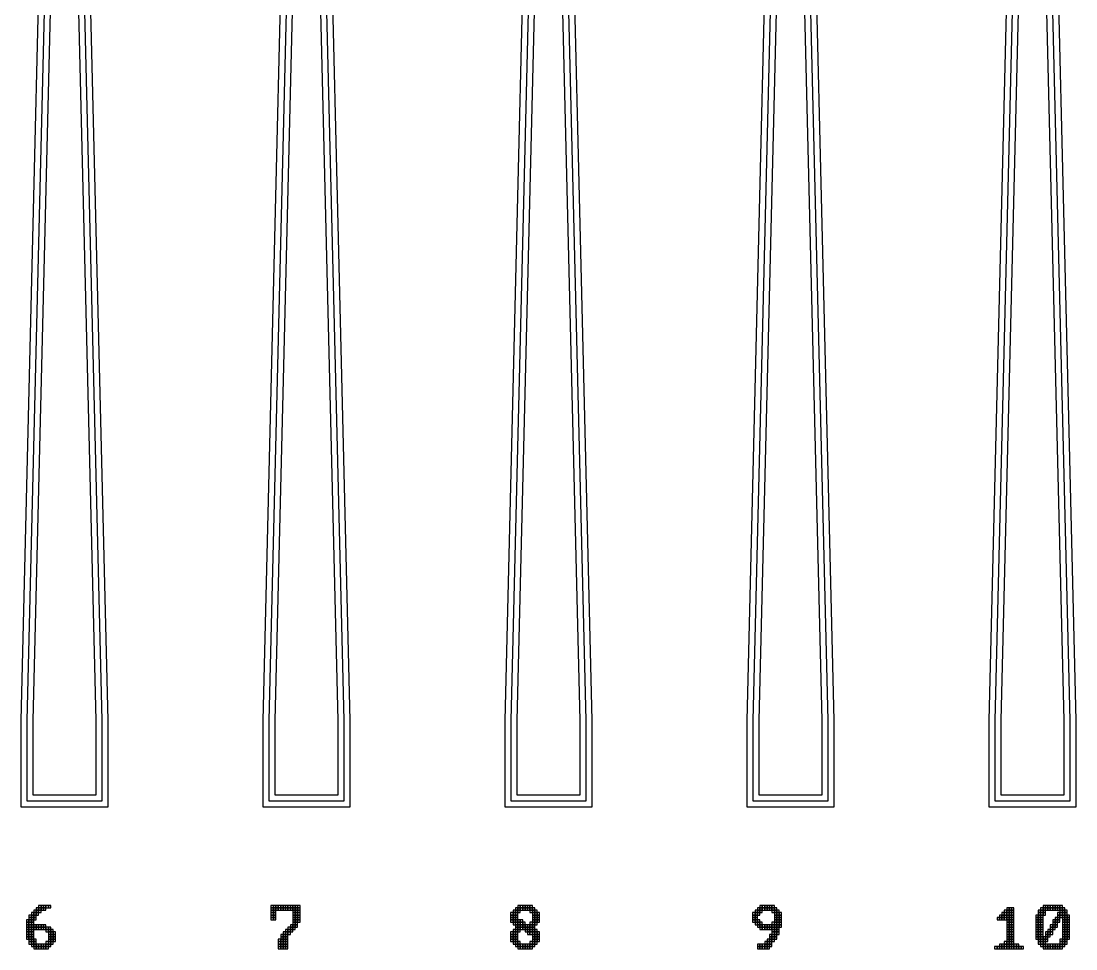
# Model space of a CAD drawing. Extents: x -11 to 251, y -478 to 442.
# Drawn here: x -10.8 to 250.8, y -477.6 to -247.6 of the extents above; entities that cross this region are included whole.
import ezdxf

# ---------------------------------------------------------------- set-up
doc = ezdxf.new("R2010")
doc.units = 0

msp = doc.modelspace()

# ---------------------------------------------------------------- linework, layer by layer
at = {"layer": 'HBSiProtectLayer'}
for points in [[(1.6865, -110), (9.254, -421), (9.254, -440.987), (-9.254, -440.987), (-9.254, -421), (-1.6865, -110)], [(61.6865, -110), (69.254, -421), (69.254, -440.987), (50.746, -440.987), (50.746, -421), (58.3135, -110)], [(121.6865, -110), (129.254, -421), (129.254, -440.987), (110.746, -440.987), (110.746, -421), (118.3135, -110)], [(181.6865, -110), (189.254, -421), (189.254, -440.987), (170.746, -440.987), (170.746, -421), (178.3135, -110)], [(241.6865, -110), (249.254, -421), (249.254, -440.987), (230.746, -440.987), (230.746, -421), (238.3135, -110)]]:
    msp.add_lwpolyline(points, close=True, dxfattribs=at)
at = {"layer": 'NegLayer'}
for points in [[(3.1865, -110), (10.754, -421), (10.754, -442.487), (-10.754, -442.487), (-10.754, -421), (-3.1865, -110)], [(63.1865, -110), (70.754, -421), (70.754, -442.487), (49.246, -442.487), (49.246, -421), (56.8135, -110)], [(123.1865, -110), (130.754, -421), (130.754, -442.487), (109.246, -442.487), (109.246, -421), (116.8135, -110)], [(183.1865, -110), (190.754, -421), (190.754, -442.487), (169.246, -442.487), (169.246, -421), (176.8135, -110)], [(243.1865, -110), (250.754, -421), (250.754, -442.487), (229.246, -442.487), (229.246, -421), (236.8135, -110)], [(-7.6, -468), (-7.6, -468.6), (-7, -468.6), (-7, -468)], [(-7, -467.4), (-7, -468), (-6.4, -468), (-6.4, -467.4)], [(-7, -468), (-7, -468.6), (-6.4, -468.6), (-6.4, -468)], [(-6.4, -466.8), (-6.4, -467.4), (-5.8, -467.4), (-5.8, -466.8)], [(-6.4, -467.4), (-6.4, -468), (-5.8, -468), (-5.8, -467.4)], [(-6.4, -468), (-6.4, -468.6), (-5.8, -468.6), (-5.8, -468)], [(-5.8, -466.8), (-5.8, -467.4), (-5.2, -467.4), (-5.2, -466.8)], [(-5.8, -467.4), (-5.8, -468), (-5.2, -468), (-5.2, -467.4)], [(-5.2, -466.8), (-5.2, -467.4), (-4.6, -467.4), (-4.6, -466.8)], [(-5.2, -467.4), (-5.2, -468), (-4.6, -468), (-4.6, -467.4)], [(-4.6, -466.8), (-4.6, -467.4), (-4, -467.4), (-4, -466.8)], [(-4, -466.8), (-4, -467.4), (-3.4, -467.4), (-3.4, -466.8)], [(51.2, -466.8), (51.2, -467.4), (51.8, -467.4), (51.8, -466.8)], [(51.2, -467.4), (51.2, -468), (51.8, -468), (51.8, -467.4)], [(51.2, -468), (51.2, -468.6), (51.8, -468.6), (51.8, -468)], [(51.8, -466.8), (51.8, -467.4), (52.4, -467.4), (52.4, -466.8)], [(51.8, -467.4), (51.8, -468), (52.4, -468), (52.4, -467.4)], [(51.8, -468), (51.8, -468.6), (52.4, -468.6), (52.4, -468)], [(52.4, -466.8), (52.4, -467.4), (53, -467.4), (53, -466.8)], [(52.4, -467.4), (52.4, -468), (53, -468), (53, -467.4)], [(53, -466.8), (53, -467.4), (53.6, -467.4), (53.6, -466.8)], [(53, -467.4), (53, -468), (53.6, -468), (53.6, -467.4)], [(53.6, -466.8), (53.6, -467.4), (54.2, -467.4), (54.2, -466.8)], [(53.6, -467.4), (53.6, -468), (54.2, -468), (54.2, -467.4)], [(54.2, -466.8), (54.2, -467.4), (54.8, -467.4), (54.8, -466.8)], [(54.2, -467.4), (54.2, -468), (54.8, -468), (54.8, -467.4)], [(54.8, -466.8), (54.8, -467.4), (55.4, -467.4), (55.4, -466.8)], [(54.8, -467.4), (54.8, -468), (55.4, -468), (55.4, -467.4)], [(55.4, -466.8), (55.4, -467.4), (56, -467.4), (56, -466.8)], [(55.4, -467.4), (55.4, -468), (56, -468), (56, -467.4)], [(56, -466.8), (56, -467.4), (56.6, -467.4), (56.6, -466.8)], [(56, -467.4), (56, -468), (56.6, -468), (56.6, -467.4)], [(56.6, -466.8), (56.6, -467.4), (57.2, -467.4), (57.2, -466.8)], [(56.6, -467.4), (56.6, -468), (57.2, -468), (57.2, -467.4)], [(56.6, -468), (56.6, -468.6), (57.2, -468.6), (57.2, -468)], [(57.2, -466.8), (57.2, -467.4), (57.8, -467.4), (57.8, -466.8)], [(57.2, -467.4), (57.2, -468), (57.8, -468), (57.8, -467.4)], [(57.2, -468), (57.2, -468.6), (57.8, -468.6), (57.8, -468)], [(57.8, -466.8), (57.8, -467.4), (58.4, -467.4), (58.4, -466.8)], [(57.8, -467.4), (57.8, -468), (58.4, -468), (58.4, -467.4)], [(57.8, -468), (57.8, -468.6), (58.4, -468.6), (58.4, -468)], [(111.2, -468), (111.2, -468.6), (111.8, -468.6), (111.8, -468)], [(111.8, -467.4), (111.8, -468), (112.4, -468), (112.4, -467.4)], [(111.8, -468), (111.8, -468.6), (112.4, -468.6), (112.4, -468)], [(112.4, -466.8), (112.4, -467.4), (113, -467.4), (113, -466.8)], [(112.4, -467.4), (112.4, -468), (113, -468), (113, -467.4)], [(112.4, -468), (112.4, -468.6), (113, -468.6), (113, -468)], [(113, -466.8), (113, -467.4), (113.6, -467.4), (113.6, -466.8)], [(113, -467.4), (113, -468), (113.6, -468), (113.6, -467.4)], [(113.6, -466.8), (113.6, -467.4), (114.2, -467.4), (114.2, -466.8)], [(113.6, -467.4), (113.6, -468), (114.2, -468), (114.2, -467.4)], [(114.2, -466.8), (114.2, -467.4), (114.8, -467.4), (114.8, -466.8)], [(114.2, -467.4), (114.2, -468), (114.8, -468), (114.8, -467.4)], [(114.8, -466.8), (114.8, -467.4), (115.4, -467.4), (115.4, -466.8)], [(114.8, -467.4), (114.8, -468), (115.4, -468), (115.4, -467.4)], [(115.4, -466.8), (115.4, -467.4), (116, -467.4), (116, -466.8)], [(115.4, -467.4), (115.4, -468), (116, -468), (116, -467.4)], [(115.4, -468), (115.4, -468.6), (116, -468.6), (116, -468)], [(116, -467.4), (116, -468), (116.6, -468), (116.6, -467.4)], [(116, -468), (116, -468.6), (116.6, -468.6), (116.6, -468)], [(116.6, -468), (116.6, -468.6), (117.2, -468.6), (117.2, -468)], [(171.2, -468), (171.2, -468.6), (171.8, -468.6), (171.8, -468)], [(171.8, -467.4), (171.8, -468), (172.4, -468), (172.4, -467.4)], [(171.8, -468), (171.8, -468.6), (172.4, -468.6), (172.4, -468)], [(172.4, -466.8), (172.4, -467.4), (173, -467.4), (173, -466.8)], [(172.4, -467.4), (172.4, -468), (173, -468), (173, -467.4)], [(172.4, -468), (172.4, -468.6), (173, -468.6), (173, -468)], [(173, -466.8), (173, -467.4), (173.6, -467.4), (173.6, -466.8)], [(173, -467.4), (173, -468), (173.6, -468), (173.6, -467.4)], [(173.6, -466.8), (173.6, -467.4), (174.2, -467.4), (174.2, -466.8)], [(173.6, -467.4), (173.6, -468), (174.2, -468), (174.2, -467.4)], [(174.2, -466.8), (174.2, -467.4), (174.8, -467.4), (174.8, -466.8)], [(174.2, -467.4), (174.2, -468), (174.8, -468), (174.8, -467.4)], [(174.8, -466.8), (174.8, -467.4), (175.4, -467.4), (175.4, -466.8)], [(174.8, -467.4), (174.8, -468), (175.4, -468), (175.4, -467.4)], [(175.4, -466.8), (175.4, -467.4), (176, -467.4), (176, -466.8)], [(175.4, -467.4), (175.4, -468), (176, -468), (176, -467.4)], [(175.4, -468), (175.4, -468.6), (176, -468.6), (176, -468)], [(176, -467.4), (176, -468), (176.6, -468), (176.6, -467.4)], [(176, -468), (176, -468.6), (176.6, -468.6), (176.6, -468)], [(176.6, -468), (176.6, -468.6), (177.2, -468.6), (177.2, -468)], [(233, -468), (233, -468.6), (233.6, -468.6), (233.6, -468)], [(233.6, -467.4), (233.6, -468), (234.2, -468), (234.2, -467.4)], [(233.6, -468), (233.6, -468.6), (234.2, -468.6), (234.2, -468)], [(234.2, -467.4), (234.2, -468), (234.8, -468), (234.8, -467.4)], [(234.2, -468), (234.2, -468.6), (234.8, -468.6), (234.8, -468)], [(234.8, -467.4), (234.8, -468), (235.4, -468), (235.4, -467.4)], [(234.8, -468), (234.8, -468.6), (235.4, -468.6), (235.4, -468)], [(241.4, -468), (241.4, -468.6), (242, -468.6), (242, -468)], [(242, -467.4), (242, -468), (242.6, -468), (242.6, -467.4)], [(242, -468), (242, -468.6), (242.6, -468.6), (242.6, -468)], [(242.6, -466.8), (242.6, -467.4), (243.2, -467.4), (243.2, -466.8)], [(242.6, -467.4), (242.6, -468), (243.2, -468), (243.2, -467.4)], [(242.6, -468), (242.6, -468.6), (243.2, -468.6), (243.2, -468)], [(243.2, -466.8), (243.2, -467.4), (243.8, -467.4), (243.8, -466.8)], [(243.2, -467.4), (243.2, -468), (243.8, -468), (243.8, -467.4)], [(243.8, -466.8), (243.8, -467.4), (244.4, -467.4), (244.4, -466.8)], [(243.8, -467.4), (243.8, -468), (244.4, -468), (244.4, -467.4)], [(244.4, -466.8), (244.4, -467.4), (245, -467.4), (245, -466.8)], [(244.4, -467.4), (244.4, -468), (245, -468), (245, -467.4)], [(245, -466.8), (245, -467.4), (245.6, -467.4), (245.6, -466.8)], [(245, -467.4), (245, -468), (245.6, -468), (245.6, -467.4)], [(245.6, -466.8), (245.6, -467.4), (246.2, -467.4), (246.2, -466.8)], [(245.6, -467.4), (245.6, -468), (246.2, -468), (246.2, -467.4)], [(246.2, -466.8), (246.2, -467.4), (246.8, -467.4), (246.8, -466.8)], [(246.2, -467.4), (246.2, -468), (246.8, -468), (246.8, -467.4)], [(246.8, -466.8), (246.8, -467.4), (247.4, -467.4), (247.4, -466.8)], [(246.8, -467.4), (246.8, -468), (247.4, -468), (247.4, -467.4)], [(246.8, -468), (246.8, -468.6), (247.4, -468.6), (247.4, -468)], [(247.4, -467.4), (247.4, -468), (248, -468), (248, -467.4)], [(247.4, -468), (247.4, -468.6), (248, -468.6), (248, -468)], [(248, -468), (248, -468.6), (248.6, -468.6), (248.6, -468)], [(-9.4, -470.4), (-9.4, -471), (-8.8, -471), (-8.8, -470.4)], [(-8.8, -469.2), (-8.8, -469.8), (-8.2, -469.8), (-8.2, -469.2)], [(-8.8, -469.8), (-8.8, -470.4), (-8.2, -470.4), (-8.2, -469.8)], [(-8.8, -470.4), (-8.8, -471), (-8.2, -471), (-8.2, -470.4)], [(-8.2, -468.6), (-8.2, -469.2), (-7.6, -469.2), (-7.6, -468.6)], [(-8.2, -469.2), (-8.2, -469.8), (-7.6, -469.8), (-7.6, -469.2)], [(-8.2, -469.8), (-8.2, -470.4), (-7.6, -470.4), (-7.6, -469.8)], [(-8.2, -470.4), (-8.2, -471), (-7.6, -471), (-7.6, -470.4)], [(-7.6, -468.6), (-7.6, -469.2), (-7, -469.2), (-7, -468.6)], [(-7.6, -469.2), (-7.6, -469.8), (-7, -469.8), (-7, -469.2)], [(-7.6, -469.8), (-7.6, -470.4), (-7, -470.4), (-7, -469.8)], [(-7, -468.6), (-7, -469.2), (-6.4, -469.2), (-6.4, -468.6)], [(51.2, -468.6), (51.2, -469.2), (51.8, -469.2), (51.8, -468.6)], [(51.2, -469.2), (51.2, -469.8), (51.8, -469.8), (51.8, -469.2)], [(51.2, -469.8), (51.2, -470.4), (51.8, -470.4), (51.8, -469.8)], [(51.8, -468.6), (51.8, -469.2), (52.4, -469.2), (52.4, -468.6)], [(51.8, -469.2), (51.8, -469.8), (52.4, -469.8), (52.4, -469.2)], [(51.8, -469.8), (51.8, -470.4), (52.4, -470.4), (52.4, -469.8)], [(56.6, -468.6), (56.6, -469.2), (57.2, -469.2), (57.2, -468.6)], [(56.6, -469.2), (56.6, -469.8), (57.2, -469.8), (57.2, -469.2)], [(56.6, -469.8), (56.6, -470.4), (57.2, -470.4), (57.2, -469.8)], [(56.6, -470.4), (56.6, -471), (57.2, -471), (57.2, -470.4)], [(57.2, -468.6), (57.2, -469.2), (57.8, -469.2), (57.8, -468.6)], [(57.2, -469.2), (57.2, -469.8), (57.8, -469.8), (57.8, -469.2)], [(57.2, -469.8), (57.2, -470.4), (57.8, -470.4), (57.8, -469.8)], [(57.2, -470.4), (57.2, -471), (57.8, -471), (57.8, -470.4)], [(57.8, -468.6), (57.8, -469.2), (58.4, -469.2), (58.4, -468.6)], [(57.8, -469.2), (57.8, -469.8), (58.4, -469.8), (58.4, -469.2)], [(57.8, -469.8), (57.8, -470.4), (58.4, -470.4), (58.4, -469.8)], [(57.8, -470.4), (57.8, -471), (58.4, -471), (58.4, -470.4)], [(110.6, -468.6), (110.6, -469.2), (111.2, -469.2), (111.2, -468.6)], [(110.6, -469.2), (110.6, -469.8), (111.2, -469.8), (111.2, -469.2)], [(110.6, -469.8), (110.6, -470.4), (111.2, -470.4), (111.2, -469.8)], [(110.6, -470.4), (110.6, -471), (111.2, -471), (111.2, -470.4)], [(111.2, -468.6), (111.2, -469.2), (111.8, -469.2), (111.8, -468.6)], [(111.2, -469.2), (111.2, -469.8), (111.8, -469.8), (111.8, -469.2)], [(111.2, -469.8), (111.2, -470.4), (111.8, -470.4), (111.8, -469.8)], [(111.2, -470.4), (111.2, -471), (111.8, -471), (111.8, -470.4)], [(111.8, -468.6), (111.8, -469.2), (112.4, -469.2), (112.4, -468.6)], [(111.8, -469.2), (111.8, -469.8), (112.4, -469.8), (112.4, -469.2)], [(111.8, -469.8), (111.8, -470.4), (112.4, -470.4), (112.4, -469.8)], [(111.8, -470.4), (111.8, -471), (112.4, -471), (112.4, -470.4)], [(112.4, -470.4), (112.4, -471), (113, -471), (113, -470.4)], [(113, -470.4), (113, -471), (113.6, -471), (113.6, -470.4)], [(116, -468.6), (116, -469.2), (116.6, -469.2), (116.6, -468.6)], [(116, -469.2), (116, -469.8), (116.6, -469.8), (116.6, -469.2)], [(116, -469.8), (116, -470.4), (116.6, -470.4), (116.6, -469.8)], [(116, -470.4), (116, -471), (116.6, -471), (116.6, -470.4)], [(116.6, -468.6), (116.6, -469.2), (117.2, -469.2), (117.2, -468.6)], [(116.6, -469.2), (116.6, -469.8), (117.2, -469.8), (117.2, -469.2)], [(116.6, -469.8), (116.6, -470.4), (117.2, -470.4), (117.2, -469.8)], [(116.6, -470.4), (116.6, -471), (117.2, -471), (117.2, -470.4)], [(117.2, -468.6), (117.2, -469.2), (117.8, -469.2), (117.8, -468.6)], [(117.2, -469.2), (117.2, -469.8), (117.8, -469.8), (117.8, -469.2)], [(117.2, -469.8), (117.2, -470.4), (117.8, -470.4), (117.8, -469.8)], [(117.2, -470.4), (117.2, -471), (117.8, -471), (117.8, -470.4)], [(170.6, -468.6), (170.6, -469.2), (171.2, -469.2), (171.2, -468.6)], [(170.6, -469.2), (170.6, -469.8), (171.2, -469.8), (171.2, -469.2)], [(170.6, -469.8), (170.6, -470.4), (171.2, -470.4), (171.2, -469.8)], [(170.6, -470.4), (170.6, -471), (171.2, -471), (171.2, -470.4)], [(171.2, -468.6), (171.2, -469.2), (171.8, -469.2), (171.8, -468.6)], [(171.2, -469.2), (171.2, -469.8), (171.8, -469.8), (171.8, -469.2)], [(171.2, -469.8), (171.2, -470.4), (171.8, -470.4), (171.8, -469.8)], [(171.2, -470.4), (171.2, -471), (171.8, -471), (171.8, -470.4)], [(171.8, -468.6), (171.8, -469.2), (172.4, -469.2), (172.4, -468.6)], [(171.8, -470.4), (171.8, -471), (172.4, -471), (172.4, -470.4)], [(176, -468.6), (176, -469.2), (176.6, -469.2), (176.6, -468.6)], [(176, -469.2), (176, -469.8), (176.6, -469.8), (176.6, -469.2)], [(176, -469.8), (176, -470.4), (176.6, -470.4), (176.6, -469.8)], [(176, -470.4), (176, -471), (176.6, -471), (176.6, -470.4)], [(176.6, -468.6), (176.6, -469.2), (177.2, -469.2), (177.2, -468.6)], [(176.6, -469.2), (176.6, -469.8), (177.2, -469.8), (177.2, -469.2)], [(176.6, -469.8), (176.6, -470.4), (177.2, -470.4), (177.2, -469.8)], [(176.6, -470.4), (176.6, -471), (177.2, -471), (177.2, -470.4)], [(177.2, -468.6), (177.2, -469.2), (177.8, -469.2), (177.8, -468.6)], [(177.2, -469.2), (177.2, -469.8), (177.8, -469.8), (177.8, -469.2)], [(177.2, -469.8), (177.2, -470.4), (177.8, -470.4), (177.8, -469.8)], [(177.2, -470.4), (177.2, -471), (177.8, -471), (177.8, -470.4)], [(231.2, -469.8), (231.2, -470.4), (231.8, -470.4), (231.8, -469.8)], [(231.8, -469.2), (231.8, -469.8), (232.4, -469.8), (232.4, -469.2)], [(231.8, -469.8), (231.8, -470.4), (232.4, -470.4), (232.4, -469.8)], [(232.4, -468.6), (232.4, -469.2), (233, -469.2), (233, -468.6)], [(232.4, -469.2), (232.4, -469.8), (233, -469.8), (233, -469.2)], [(232.4, -469.8), (232.4, -470.4), (233, -470.4), (233, -469.8)], [(233, -468.6), (233, -469.2), (233.6, -469.2), (233.6, -468.6)], [(233, -469.2), (233, -469.8), (233.6, -469.8), (233.6, -469.2)], [(233, -469.8), (233, -470.4), (233.6, -470.4), (233.6, -469.8)], [(233.6, -468.6), (233.6, -469.2), (234.2, -469.2), (234.2, -468.6)], [(233.6, -469.2), (233.6, -469.8), (234.2, -469.8), (234.2, -469.2)], [(233.6, -469.8), (233.6, -470.4), (234.2, -470.4), (234.2, -469.8)], [(233.6, -470.4), (233.6, -471), (234.2, -471), (234.2, -470.4)], [(234.2, -468.6), (234.2, -469.2), (234.8, -469.2), (234.8, -468.6)], [(234.2, -469.2), (234.2, -469.8), (234.8, -469.8), (234.8, -469.2)], [(234.2, -469.8), (234.2, -470.4), (234.8, -470.4), (234.8, -469.8)], [(234.2, -470.4), (234.2, -471), (234.8, -471), (234.8, -470.4)], [(234.8, -468.6), (234.8, -469.2), (235.4, -469.2), (235.4, -468.6)], [(234.8, -469.2), (234.8, -469.8), (235.4, -469.8), (235.4, -469.2)], [(234.8, -469.8), (234.8, -470.4), (235.4, -470.4), (235.4, -469.8)], [(234.8, -470.4), (234.8, -471), (235.4, -471), (235.4, -470.4)], [(240.8, -469.2), (240.8, -469.8), (241.4, -469.8), (241.4, -469.2)], [(240.8, -469.8), (240.8, -470.4), (241.4, -470.4), (241.4, -469.8)], [(240.8, -470.4), (240.8, -471), (241.4, -471), (241.4, -470.4)], [(241.4, -468.6), (241.4, -469.2), (242, -469.2), (242, -468.6)], [(241.4, -469.2), (241.4, -469.8), (242, -469.8), (242, -469.2)], [(241.4, -469.8), (241.4, -470.4), (242, -470.4), (242, -469.8)], [(241.4, -470.4), (241.4, -471), (242, -471), (242, -470.4)], [(242, -468.6), (242, -469.2), (242.6, -469.2), (242.6, -468.6)], [(242, -469.2), (242, -469.8), (242.6, -469.8), (242.6, -469.2)], [(242, -469.8), (242, -470.4), (242.6, -470.4), (242.6, -469.8)], [(242, -470.4), (242, -471), (242.6, -471), (242.6, -470.4)], [(242.6, -468.6), (242.6, -469.2), (243.2, -469.2), (243.2, -468.6)], [(245, -470.4), (245, -471), (245.6, -471), (245.6, -470.4)], [(245.6, -469.8), (245.6, -470.4), (246.2, -470.4), (246.2, -469.8)], [(245.6, -470.4), (245.6, -471), (246.2, -471), (246.2, -470.4)], [(246.2, -468.6), (246.2, -469.2), (246.8, -469.2), (246.8, -468.6)], [(246.2, -469.2), (246.2, -469.8), (246.8, -469.8), (246.8, -469.2)], [(246.2, -469.8), (246.2, -470.4), (246.8, -470.4), (246.8, -469.8)], [(246.2, -470.4), (246.2, -471), (246.8, -471), (246.8, -470.4)], [(246.8, -468.6), (246.8, -469.2), (247.4, -469.2), (247.4, -468.6)], [(246.8, -469.2), (246.8, -469.8), (247.4, -469.8), (247.4, -469.2)], [(247.4, -468.6), (247.4, -469.2), (248, -469.2), (248, -468.6)], [(247.4, -469.2), (247.4, -469.8), (248, -469.8), (248, -469.2)], [(247.4, -469.8), (247.4, -470.4), (248, -470.4), (248, -469.8)], [(247.4, -470.4), (247.4, -471), (248, -471), (248, -470.4)], [(248, -468.6), (248, -469.2), (248.6, -469.2), (248.6, -468.6)], [(248, -469.2), (248, -469.8), (248.6, -469.8), (248.6, -469.2)], [(248, -469.8), (248, -470.4), (248.6, -470.4), (248.6, -469.8)], [(248, -470.4), (248, -471), (248.6, -471), (248.6, -470.4)], [(248.6, -469.2), (248.6, -469.8), (249.2, -469.8), (249.2, -469.2)], [(248.6, -469.8), (248.6, -470.4), (249.2, -470.4), (249.2, -469.8)], [(248.6, -470.4), (248.6, -471), (249.2, -471), (249.2, -470.4)], [(-9.4, -471), (-9.4, -471.6), (-8.8, -471.6), (-8.8, -471)], [(-9.4, -471.6), (-9.4, -472.2), (-8.8, -472.2), (-8.8, -471.6)], [(-9.4, -472.2), (-9.4, -472.8), (-8.8, -472.8), (-8.8, -472.2)], [(-9.4, -472.8), (-9.4, -473.4), (-8.8, -473.4), (-8.8, -472.8)], [(-8.8, -471), (-8.8, -471.6), (-8.2, -471.6), (-8.2, -471)], [(-8.8, -471.6), (-8.8, -472.2), (-8.2, -472.2), (-8.2, -471.6)], [(-8.8, -472.2), (-8.8, -472.8), (-8.2, -472.8), (-8.2, -472.2)], [(-8.8, -472.8), (-8.8, -473.4), (-8.2, -473.4), (-8.2, -472.8)], [(-8.2, -471), (-8.2, -471.6), (-7.6, -471.6), (-7.6, -471)], [(-8.2, -471.6), (-8.2, -472.2), (-7.6, -472.2), (-7.6, -471.6)], [(-8.2, -472.2), (-8.2, -472.8), (-7.6, -472.8), (-7.6, -472.2)], [(-8.2, -472.8), (-8.2, -473.4), (-7.6, -473.4), (-7.6, -472.8)], [(-7.6, -471.6), (-7.6, -472.2), (-7, -472.2), (-7, -471.6)], [(-7.6, -472.2), (-7.6, -472.8), (-7, -472.8), (-7, -472.2)], [(-7, -471.6), (-7, -472.2), (-6.4, -472.2), (-6.4, -471.6)], [(-7, -472.2), (-7, -472.8), (-6.4, -472.8), (-6.4, -472.2)], [(-6.4, -471.6), (-6.4, -472.2), (-5.8, -472.2), (-5.8, -471.6)], [(-6.4, -472.2), (-6.4, -472.8), (-5.8, -472.8), (-5.8, -472.2)], [(-5.8, -471.6), (-5.8, -472.2), (-5.2, -472.2), (-5.2, -471.6)], [(-5.8, -472.2), (-5.8, -472.8), (-5.2, -472.8), (-5.2, -472.2)], [(-5.2, -471.6), (-5.2, -472.2), (-4.6, -472.2), (-4.6, -471.6)], [(-5.2, -472.2), (-5.2, -472.8), (-4.6, -472.8), (-4.6, -472.2)], [(-4.6, -472.2), (-4.6, -472.8), (-4, -472.8), (-4, -472.2)], [(-4.6, -472.8), (-4.6, -473.4), (-4, -473.4), (-4, -472.8)], [(-4, -472.2), (-4, -472.8), (-3.4, -472.8), (-3.4, -472.2)], [(-4, -472.8), (-4, -473.4), (-3.4, -473.4), (-3.4, -472.8)], [(-3.4, -472.8), (-3.4, -473.4), (-2.8, -473.4), (-2.8, -472.8)], [(54.8, -472.8), (54.8, -473.4), (55.4, -473.4), (55.4, -472.8)], [(55.4, -472.2), (55.4, -472.8), (56, -472.8), (56, -472.2)], [(55.4, -472.8), (55.4, -473.4), (56, -473.4), (56, -472.8)], [(56, -471.6), (56, -472.2), (56.6, -472.2), (56.6, -471.6)], [(56, -472.2), (56, -472.8), (56.6, -472.8), (56.6, -472.2)], [(56, -472.8), (56, -473.4), (56.6, -473.4), (56.6, -472.8)], [(56.6, -471), (56.6, -471.6), (57.2, -471.6), (57.2, -471)], [(56.6, -471.6), (56.6, -472.2), (57.2, -472.2), (57.2, -471.6)], [(56.6, -472.2), (56.6, -472.8), (57.2, -472.8), (57.2, -472.2)], [(57.2, -471), (57.2, -471.6), (57.8, -471.6), (57.8, -471)], [(57.2, -471.6), (57.2, -472.2), (57.8, -472.2), (57.8, -471.6)], [(111.2, -471), (111.2, -471.6), (111.8, -471.6), (111.8, -471)], [(111.2, -472.8), (111.2, -473.4), (111.8, -473.4), (111.8, -472.8)], [(111.8, -471), (111.8, -471.6), (112.4, -471.6), (112.4, -471)], [(111.8, -471.6), (111.8, -472.2), (112.4, -472.2), (112.4, -471.6)], [(111.8, -472.2), (111.8, -472.8), (112.4, -472.8), (112.4, -472.2)], [(111.8, -472.8), (111.8, -473.4), (112.4, -473.4), (112.4, -472.8)], [(112.4, -471), (112.4, -471.6), (113, -471.6), (113, -471)], [(112.4, -471.6), (112.4, -472.2), (113, -472.2), (113, -471.6)], [(112.4, -472.2), (112.4, -472.8), (113, -472.8), (113, -472.2)], [(112.4, -472.8), (112.4, -473.4), (113, -473.4), (113, -472.8)], [(113, -471), (113, -471.6), (113.6, -471.6), (113.6, -471)], [(113, -471.6), (113, -472.2), (113.6, -472.2), (113.6, -471.6)], [(113, -472.2), (113, -472.8), (113.6, -472.8), (113.6, -472.2)], [(113.6, -471), (113.6, -471.6), (114.2, -471.6), (114.2, -471)], [(113.6, -471.6), (113.6, -472.2), (114.2, -472.2), (114.2, -471.6)], [(113.6, -472.2), (113.6, -472.8), (114.2, -472.8), (114.2, -472.2)], [(114.2, -471.6), (114.2, -472.2), (114.8, -472.2), (114.8, -471.6)], [(114.2, -472.2), (114.2, -472.8), (114.8, -472.8), (114.8, -472.2)], [(114.2, -472.8), (114.2, -473.4), (114.8, -473.4), (114.8, -472.8)], [(114.8, -471.6), (114.8, -472.2), (115.4, -472.2), (115.4, -471.6)], [(114.8, -472.2), (114.8, -472.8), (115.4, -472.8), (115.4, -472.2)], [(114.8, -472.8), (114.8, -473.4), (115.4, -473.4), (115.4, -472.8)], [(115.4, -471), (115.4, -471.6), (116, -471.6), (116, -471)], [(115.4, -471.6), (115.4, -472.2), (116, -472.2), (116, -471.6)], [(115.4, -472.2), (115.4, -472.8), (116, -472.8), (116, -472.2)], [(115.4, -472.8), (115.4, -473.4), (116, -473.4), (116, -472.8)], [(116, -471), (116, -471.6), (116.6, -471.6), (116.6, -471)], [(116, -471.6), (116, -472.2), (116.6, -472.2), (116.6, -471.6)], [(116, -472.2), (116, -472.8), (116.6, -472.8), (116.6, -472.2)], [(116, -472.8), (116, -473.4), (116.6, -473.4), (116.6, -472.8)], [(116.6, -471), (116.6, -471.6), (117.2, -471.6), (117.2, -471)], [(116.6, -472.8), (116.6, -473.4), (117.2, -473.4), (117.2, -472.8)], [(171.2, -471), (171.2, -471.6), (171.8, -471.6), (171.8, -471)], [(171.8, -471), (171.8, -471.6), (172.4, -471.6), (172.4, -471)], [(171.8, -471.6), (171.8, -472.2), (172.4, -472.2), (172.4, -471.6)], [(172.4, -471), (172.4, -471.6), (173, -471.6), (173, -471)], [(172.4, -471.6), (172.4, -472.2), (173, -472.2), (173, -471.6)], [(172.4, -472.2), (172.4, -472.8), (173, -472.8), (173, -472.2)], [(173, -471.6), (173, -472.2), (173.6, -472.2), (173.6, -471.6)], [(173, -472.2), (173, -472.8), (173.6, -472.8), (173.6, -472.2)], [(173.6, -471.6), (173.6, -472.2), (174.2, -472.2), (174.2, -471.6)], [(173.6, -472.2), (173.6, -472.8), (174.2, -472.8), (174.2, -472.2)], [(174.2, -471.6), (174.2, -472.2), (174.8, -472.2), (174.8, -471.6)], [(174.2, -472.2), (174.2, -472.8), (174.8, -472.8), (174.8, -472.2)], [(174.8, -471.6), (174.8, -472.2), (175.4, -472.2), (175.4, -471.6)], [(174.8, -472.2), (174.8, -472.8), (175.4, -472.8), (175.4, -472.2)], [(175.4, -471), (175.4, -471.6), (176, -471.6), (176, -471)], [(175.4, -471.6), (175.4, -472.2), (176, -472.2), (176, -471.6)], [(175.4, -472.2), (175.4, -472.8), (176, -472.8), (176, -472.2)], [(175.4, -472.8), (175.4, -473.4), (176, -473.4), (176, -472.8)], [(176, -471), (176, -471.6), (176.6, -471.6), (176.6, -471)], [(176, -471.6), (176, -472.2), (176.6, -472.2), (176.6, -471.6)], [(176, -472.2), (176, -472.8), (176.6, -472.8), (176.6, -472.2)], [(176, -472.8), (176, -473.4), (176.6, -473.4), (176.6, -472.8)], [(176.6, -471), (176.6, -471.6), (177.2, -471.6), (177.2, -471)], [(176.6, -471.6), (176.6, -472.2), (177.2, -472.2), (177.2, -471.6)], [(176.6, -472.2), (176.6, -472.8), (177.2, -472.8), (177.2, -472.2)], [(176.6, -472.8), (176.6, -473.4), (177.2, -473.4), (177.2, -472.8)], [(177.2, -471), (177.2, -471.6), (177.8, -471.6), (177.8, -471)], [(177.2, -471.6), (177.2, -472.2), (177.8, -472.2), (177.8, -471.6)], [(233.6, -471), (233.6, -471.6), (234.2, -471.6), (234.2, -471)], [(233.6, -471.6), (233.6, -472.2), (234.2, -472.2), (234.2, -471.6)], [(233.6, -472.2), (233.6, -472.8), (234.2, -472.8), (234.2, -472.2)], [(233.6, -472.8), (233.6, -473.4), (234.2, -473.4), (234.2, -472.8)], [(234.2, -471), (234.2, -471.6), (234.8, -471.6), (234.8, -471)], [(234.2, -471.6), (234.2, -472.2), (234.8, -472.2), (234.8, -471.6)], [(234.2, -472.2), (234.2, -472.8), (234.8, -472.8), (234.8, -472.2)], [(234.2, -472.8), (234.2, -473.4), (234.8, -473.4), (234.8, -472.8)], [(234.8, -471), (234.8, -471.6), (235.4, -471.6), (235.4, -471)], [(234.8, -471.6), (234.8, -472.2), (235.4, -472.2), (235.4, -471.6)], [(234.8, -472.2), (234.8, -472.8), (235.4, -472.8), (235.4, -472.2)], [(234.8, -472.8), (234.8, -473.4), (235.4, -473.4), (235.4, -472.8)], [(240.8, -471), (240.8, -471.6), (241.4, -471.6), (241.4, -471)], [(240.8, -471.6), (240.8, -472.2), (241.4, -472.2), (241.4, -471.6)], [(240.8, -472.2), (240.8, -472.8), (241.4, -472.8), (241.4, -472.2)], [(240.8, -472.8), (240.8, -473.4), (241.4, -473.4), (241.4, -472.8)], [(241.4, -471), (241.4, -471.6), (242, -471.6), (242, -471)], [(241.4, -471.6), (241.4, -472.2), (242, -472.2), (242, -471.6)], [(241.4, -472.2), (241.4, -472.8), (242, -472.8), (242, -472.2)], [(241.4, -472.8), (241.4, -473.4), (242, -473.4), (242, -472.8)], [(242, -471), (242, -471.6), (242.6, -471.6), (242.6, -471)], [(242, -471.6), (242, -472.2), (242.6, -472.2), (242.6, -471.6)], [(242, -472.2), (242, -472.8), (242.6, -472.8), (242.6, -472.2)], [(242, -472.8), (242, -473.4), (242.6, -473.4), (242.6, -472.8)], [(243.8, -472.8), (243.8, -473.4), (244.4, -473.4), (244.4, -472.8)], [(244.4, -471.6), (244.4, -472.2), (245, -472.2), (245, -471.6)], [(244.4, -472.2), (244.4, -472.8), (245, -472.8), (245, -472.2)], [(244.4, -472.8), (244.4, -473.4), (245, -473.4), (245, -472.8)], [(245, -471), (245, -471.6), (245.6, -471.6), (245.6, -471)], [(245, -471.6), (245, -472.2), (245.6, -472.2), (245.6, -471.6)], [(245, -472.2), (245, -472.8), (245.6, -472.8), (245.6, -472.2)], [(245.6, -471), (245.6, -471.6), (246.2, -471.6), (246.2, -471)], [(245.6, -471.6), (245.6, -472.2), (246.2, -472.2), (246.2, -471.6)], [(247.4, -471), (247.4, -471.6), (248, -471.6), (248, -471)], [(247.4, -471.6), (247.4, -472.2), (248, -472.2), (248, -471.6)], [(247.4, -472.2), (247.4, -472.8), (248, -472.8), (248, -472.2)], [(247.4, -472.8), (247.4, -473.4), (248, -473.4), (248, -472.8)], [(248, -471), (248, -471.6), (248.6, -471.6), (248.6, -471)], [(248, -471.6), (248, -472.2), (248.6, -472.2), (248.6, -471.6)], [(248, -472.2), (248, -472.8), (248.6, -472.8), (248.6, -472.2)], [(248, -472.8), (248, -473.4), (248.6, -473.4), (248.6, -472.8)], [(248.6, -471), (248.6, -471.6), (249.2, -471.6), (249.2, -471)], [(248.6, -471.6), (248.6, -472.2), (249.2, -472.2), (249.2, -471.6)], [(248.6, -472.2), (248.6, -472.8), (249.2, -472.8), (249.2, -472.2)], [(248.6, -472.8), (248.6, -473.4), (249.2, -473.4), (249.2, -472.8)], [(-9.4, -473.4), (-9.4, -474), (-8.8, -474), (-8.8, -473.4)], [(-9.4, -474), (-9.4, -474.6), (-8.8, -474.6), (-8.8, -474)], [(-9.4, -474.6), (-9.4, -475.2), (-8.8, -475.2), (-8.8, -474.6)], [(-8.8, -473.4), (-8.8, -474), (-8.2, -474), (-8.2, -473.4)], [(-8.8, -474), (-8.8, -474.6), (-8.2, -474.6), (-8.2, -474)], [(-8.8, -474.6), (-8.8, -475.2), (-8.2, -475.2), (-8.2, -474.6)], [(-8.8, -475.2), (-8.8, -475.8), (-8.2, -475.8), (-8.2, -475.2)], [(-8.8, -475.8), (-8.8, -476.4), (-8.2, -476.4), (-8.2, -475.8)], [(-8.2, -473.4), (-8.2, -474), (-7.6, -474), (-7.6, -473.4)], [(-8.2, -474), (-8.2, -474.6), (-7.6, -474.6), (-7.6, -474)], [(-8.2, -474.6), (-8.2, -475.2), (-7.6, -475.2), (-7.6, -474.6)], [(-8.2, -475.2), (-8.2, -475.8), (-7.6, -475.8), (-7.6, -475.2)], [(-8.2, -475.8), (-8.2, -476.4), (-7.6, -476.4), (-7.6, -475.8)], [(-7.6, -475.2), (-7.6, -475.8), (-7, -475.8), (-7, -475.2)], [(-7.6, -475.8), (-7.6, -476.4), (-7, -476.4), (-7, -475.8)], [(-4.6, -475.8), (-4.6, -476.4), (-4, -476.4), (-4, -475.8)], [(-4, -473.4), (-4, -474), (-3.4, -474), (-3.4, -473.4)], [(-4, -474), (-4, -474.6), (-3.4, -474.6), (-3.4, -474)], [(-4, -474.6), (-4, -475.2), (-3.4, -475.2), (-3.4, -474.6)], [(-4, -475.2), (-4, -475.8), (-3.4, -475.8), (-3.4, -475.2)], [(-4, -475.8), (-4, -476.4), (-3.4, -476.4), (-3.4, -475.8)], [(-3.4, -473.4), (-3.4, -474), (-2.8, -474), (-2.8, -473.4)], [(-3.4, -474), (-3.4, -474.6), (-2.8, -474.6), (-2.8, -474)], [(-3.4, -474.6), (-3.4, -475.2), (-2.8, -475.2), (-2.8, -474.6)], [(-3.4, -475.2), (-3.4, -475.8), (-2.8, -475.8), (-2.8, -475.2)], [(-3.4, -475.8), (-3.4, -476.4), (-2.8, -476.4), (-2.8, -475.8)], [(-2.8, -473.4), (-2.8, -474), (-2.2, -474), (-2.2, -473.4)], [(-2.8, -474), (-2.8, -474.6), (-2.2, -474.6), (-2.2, -474)], [(-2.8, -474.6), (-2.8, -475.2), (-2.2, -475.2), (-2.2, -474.6)], [(-2.8, -475.2), (-2.8, -475.8), (-2.2, -475.8), (-2.2, -475.2)], [(53, -475.2), (53, -475.8), (53.6, -475.8), (53.6, -475.2)], [(53, -475.8), (53, -476.4), (53.6, -476.4), (53.6, -475.8)], [(53.6, -474), (53.6, -474.6), (54.2, -474.6), (54.2, -474)], [(53.6, -474.6), (53.6, -475.2), (54.2, -475.2), (54.2, -474.6)], [(53.6, -475.2), (53.6, -475.8), (54.2, -475.8), (54.2, -475.2)], [(53.6, -475.8), (53.6, -476.4), (54.2, -476.4), (54.2, -475.8)], [(54.2, -473.4), (54.2, -474), (54.8, -474), (54.8, -473.4)], [(54.2, -474), (54.2, -474.6), (54.8, -474.6), (54.8, -474)], [(54.2, -474.6), (54.2, -475.2), (54.8, -475.2), (54.8, -474.6)], [(54.2, -475.2), (54.2, -475.8), (54.8, -475.8), (54.8, -475.2)], [(54.2, -475.8), (54.2, -476.4), (54.8, -476.4), (54.8, -475.8)], [(54.8, -473.4), (54.8, -474), (55.4, -474), (55.4, -473.4)], [(54.8, -474), (54.8, -474.6), (55.4, -474.6), (55.4, -474)], [(54.8, -474.6), (54.8, -475.2), (55.4, -475.2), (55.4, -474.6)], [(54.8, -475.2), (54.8, -475.8), (55.4, -475.8), (55.4, -475.2)], [(54.8, -475.8), (54.8, -476.4), (55.4, -476.4), (55.4, -475.8)], [(55.4, -473.4), (55.4, -474), (56, -474), (56, -473.4)], [(110.6, -473.4), (110.6, -474), (111.2, -474), (111.2, -473.4)], [(110.6, -474), (110.6, -474.6), (111.2, -474.6), (111.2, -474)], [(110.6, -474.6), (110.6, -475.2), (111.2, -475.2), (111.2, -474.6)], [(110.6, -475.2), (110.6, -475.8), (111.2, -475.8), (111.2, -475.2)], [(111.2, -473.4), (111.2, -474), (111.8, -474), (111.8, -473.4)], [(111.2, -474), (111.2, -474.6), (111.8, -474.6), (111.8, -474)], [(111.2, -474.6), (111.2, -475.2), (111.8, -475.2), (111.8, -474.6)], [(111.2, -475.2), (111.2, -475.8), (111.8, -475.8), (111.8, -475.2)], [(111.2, -475.8), (111.2, -476.4), (111.8, -476.4), (111.8, -475.8)], [(111.8, -473.4), (111.8, -474), (112.4, -474), (112.4, -473.4)], [(111.8, -474), (111.8, -474.6), (112.4, -474.6), (112.4, -474)], [(111.8, -474.6), (111.8, -475.2), (112.4, -475.2), (112.4, -474.6)], [(111.8, -475.2), (111.8, -475.8), (112.4, -475.8), (112.4, -475.2)], [(111.8, -475.8), (111.8, -476.4), (112.4, -476.4), (112.4, -475.8)], [(112.4, -475.8), (112.4, -476.4), (113, -476.4), (113, -475.8)], [(114.8, -473.4), (114.8, -474), (115.4, -474), (115.4, -473.4)], [(115.4, -473.4), (115.4, -474), (116, -474), (116, -473.4)], [(115.4, -475.8), (115.4, -476.4), (116, -476.4), (116, -475.8)], [(116, -473.4), (116, -474), (116.6, -474), (116.6, -473.4)], [(116, -474), (116, -474.6), (116.6, -474.6), (116.6, -474)], [(116, -474.6), (116, -475.2), (116.6, -475.2), (116.6, -474.6)], [(116, -475.2), (116, -475.8), (116.6, -475.8), (116.6, -475.2)], [(116, -475.8), (116, -476.4), (116.6, -476.4), (116.6, -475.8)], [(116.6, -473.4), (116.6, -474), (117.2, -474), (117.2, -473.4)], [(116.6, -474), (116.6, -474.6), (117.2, -474.6), (117.2, -474)], [(116.6, -474.6), (116.6, -475.2), (117.2, -475.2), (117.2, -474.6)], [(116.6, -475.2), (116.6, -475.8), (117.2, -475.8), (117.2, -475.2)], [(116.6, -475.8), (116.6, -476.4), (117.2, -476.4), (117.2, -475.8)], [(117.2, -473.4), (117.2, -474), (117.8, -474), (117.8, -473.4)], [(117.2, -474), (117.2, -474.6), (117.8, -474.6), (117.8, -474)], [(117.2, -474.6), (117.2, -475.2), (117.8, -475.2), (117.8, -474.6)], [(117.2, -475.2), (117.2, -475.8), (117.8, -475.8), (117.8, -475.2)], [(173.6, -475.8), (173.6, -476.4), (174.2, -476.4), (174.2, -475.8)], [(174.2, -475.2), (174.2, -475.8), (174.8, -475.8), (174.8, -475.2)], [(174.2, -475.8), (174.2, -476.4), (174.8, -476.4), (174.8, -475.8)], [(174.8, -474), (174.8, -474.6), (175.4, -474.6), (175.4, -474)], [(174.8, -474.6), (174.8, -475.2), (175.4, -475.2), (175.4, -474.6)], [(174.8, -475.2), (174.8, -475.8), (175.4, -475.8), (175.4, -475.2)], [(174.8, -475.8), (174.8, -476.4), (175.4, -476.4), (175.4, -475.8)], [(175.4, -473.4), (175.4, -474), (176, -474), (176, -473.4)], [(175.4, -474), (175.4, -474.6), (176, -474.6), (176, -474)], [(175.4, -474.6), (175.4, -475.2), (176, -475.2), (176, -474.6)], [(175.4, -475.2), (175.4, -475.8), (176, -475.8), (176, -475.2)], [(176, -473.4), (176, -474), (176.6, -474), (176.6, -473.4)], [(176, -474), (176, -474.6), (176.6, -474.6), (176.6, -474)], [(176, -474.6), (176, -475.2), (176.6, -475.2), (176.6, -474.6)], [(176.6, -473.4), (176.6, -474), (177.2, -474), (177.2, -473.4)], [(233, -475.8), (233, -476.4), (233.6, -476.4), (233.6, -475.8)], [(233.6, -473.4), (233.6, -474), (234.2, -474), (234.2, -473.4)], [(233.6, -474), (233.6, -474.6), (234.2, -474.6), (234.2, -474)], [(233.6, -474.6), (233.6, -475.2), (234.2, -475.2), (234.2, -474.6)], [(233.6, -475.2), (233.6, -475.8), (234.2, -475.8), (234.2, -475.2)], [(233.6, -475.8), (233.6, -476.4), (234.2, -476.4), (234.2, -475.8)], [(234.2, -473.4), (234.2, -474), (234.8, -474), (234.8, -473.4)], [(234.2, -474), (234.2, -474.6), (234.8, -474.6), (234.8, -474)], [(234.2, -474.6), (234.2, -475.2), (234.8, -475.2), (234.8, -474.6)], [(234.2, -475.2), (234.2, -475.8), (234.8, -475.8), (234.8, -475.2)], [(234.2, -475.8), (234.2, -476.4), (234.8, -476.4), (234.8, -475.8)], [(234.8, -473.4), (234.8, -474), (235.4, -474), (235.4, -473.4)], [(234.8, -474), (234.8, -474.6), (235.4, -474.6), (235.4, -474)], [(234.8, -474.6), (234.8, -475.2), (235.4, -475.2), (235.4, -474.6)], [(234.8, -475.2), (234.8, -475.8), (235.4, -475.8), (235.4, -475.2)], [(234.8, -475.8), (234.8, -476.4), (235.4, -476.4), (235.4, -475.8)], [(240.8, -473.4), (240.8, -474), (241.4, -474), (241.4, -473.4)], [(240.8, -474), (240.8, -474.6), (241.4, -474.6), (241.4, -474)], [(240.8, -474.6), (240.8, -475.2), (241.4, -475.2), (241.4, -474.6)], [(241.4, -473.4), (241.4, -474), (242, -474), (242, -473.4)], [(241.4, -474), (241.4, -474.6), (242, -474.6), (242, -474)], [(241.4, -474.6), (241.4, -475.2), (242, -475.2), (242, -474.6)], [(241.4, -475.2), (241.4, -475.8), (242, -475.8), (242, -475.2)], [(241.4, -475.8), (241.4, -476.4), (242, -476.4), (242, -475.8)], [(242, -473.4), (242, -474), (242.6, -474), (242.6, -473.4)], [(242, -474), (242, -474.6), (242.6, -474.6), (242.6, -474)], [(242, -474.6), (242, -475.2), (242.6, -475.2), (242.6, -474.6)], [(242, -475.2), (242, -475.8), (242.6, -475.8), (242.6, -475.2)], [(242, -475.8), (242, -476.4), (242.6, -476.4), (242.6, -475.8)], [(242.6, -474.6), (242.6, -475.2), (243.2, -475.2), (243.2, -474.6)], [(242.6, -475.2), (242.6, -475.8), (243.2, -475.8), (243.2, -475.2)], [(242.6, -475.8), (242.6, -476.4), (243.2, -476.4), (243.2, -475.8)], [(243.2, -473.4), (243.2, -474), (243.8, -474), (243.8, -473.4)], [(243.2, -474), (243.2, -474.6), (243.8, -474.6), (243.8, -474)], [(243.2, -474.6), (243.2, -475.2), (243.8, -475.2), (243.8, -474.6)], [(243.2, -475.2), (243.2, -475.8), (243.8, -475.8), (243.8, -475.2)], [(243.8, -473.4), (243.8, -474), (244.4, -474), (244.4, -473.4)], [(243.8, -474), (243.8, -474.6), (244.4, -474.6), (244.4, -474)], [(244.4, -473.4), (244.4, -474), (245, -474), (245, -473.4)], [(246.8, -475.2), (246.8, -475.8), (247.4, -475.8), (247.4, -475.2)], [(246.8, -475.8), (246.8, -476.4), (247.4, -476.4), (247.4, -475.8)], [(247.4, -473.4), (247.4, -474), (248, -474), (248, -473.4)], [(247.4, -474), (247.4, -474.6), (248, -474.6), (248, -474)], [(247.4, -474.6), (247.4, -475.2), (248, -475.2), (248, -474.6)], [(247.4, -475.2), (247.4, -475.8), (248, -475.8), (248, -475.2)], [(247.4, -475.8), (247.4, -476.4), (248, -476.4), (248, -475.8)], [(248, -473.4), (248, -474), (248.6, -474), (248.6, -473.4)], [(248, -474), (248, -474.6), (248.6, -474.6), (248.6, -474)], [(248, -474.6), (248, -475.2), (248.6, -475.2), (248.6, -474.6)], [(248, -475.2), (248, -475.8), (248.6, -475.8), (248.6, -475.2)], [(248, -475.8), (248, -476.4), (248.6, -476.4), (248.6, -475.8)], [(248.6, -473.4), (248.6, -474), (249.2, -474), (249.2, -473.4)], [(248.6, -474), (248.6, -474.6), (249.2, -474.6), (249.2, -474)], [(248.6, -474.6), (248.6, -475.2), (249.2, -475.2), (249.2, -474.6)], [(-8.2, -476.4), (-8.2, -477), (-7.6, -477), (-7.6, -476.4)], [(-7.6, -476.4), (-7.6, -477), (-7, -477), (-7, -476.4)], [(-7.6, -477), (-7.6, -477.6), (-7, -477.6), (-7, -477)], [(-7, -476.4), (-7, -477), (-6.4, -477), (-6.4, -476.4)], [(-7, -477), (-7, -477.6), (-6.4, -477.6), (-6.4, -477)], [(-6.4, -476.4), (-6.4, -477), (-5.8, -477), (-5.8, -476.4)], [(-6.4, -477), (-6.4, -477.6), (-5.8, -477.6), (-5.8, -477)], [(-5.8, -476.4), (-5.8, -477), (-5.2, -477), (-5.2, -476.4)], [(-5.8, -477), (-5.8, -477.6), (-5.2, -477.6), (-5.2, -477)], [(-5.2, -476.4), (-5.2, -477), (-4.6, -477), (-4.6, -476.4)], [(-5.2, -477), (-5.2, -477.6), (-4.6, -477.6), (-4.6, -477)], [(-4.6, -476.4), (-4.6, -477), (-4, -477), (-4, -476.4)], [(-4.6, -477), (-4.6, -477.6), (-4, -477.6), (-4, -477)], [(-4, -476.4), (-4, -477), (-3.4, -477), (-3.4, -476.4)], [(53, -476.4), (53, -477), (53.6, -477), (53.6, -476.4)], [(53, -477), (53, -477.6), (53.6, -477.6), (53.6, -477)], [(53.6, -476.4), (53.6, -477), (54.2, -477), (54.2, -476.4)], [(53.6, -477), (53.6, -477.6), (54.2, -477.6), (54.2, -477)], [(54.2, -476.4), (54.2, -477), (54.8, -477), (54.8, -476.4)], [(54.2, -477), (54.2, -477.6), (54.8, -477.6), (54.8, -477)], [(54.8, -476.4), (54.8, -477), (55.4, -477), (55.4, -476.4)], [(54.8, -477), (54.8, -477.6), (55.4, -477.6), (55.4, -477)], [(111.8, -476.4), (111.8, -477), (112.4, -477), (112.4, -476.4)], [(112.4, -476.4), (112.4, -477), (113, -477), (113, -476.4)], [(112.4, -477), (112.4, -477.6), (113, -477.6), (113, -477)], [(113, -476.4), (113, -477), (113.6, -477), (113.6, -476.4)], [(113, -477), (113, -477.6), (113.6, -477.6), (113.6, -477)], [(113.6, -476.4), (113.6, -477), (114.2, -477), (114.2, -476.4)], [(113.6, -477), (113.6, -477.6), (114.2, -477.6), (114.2, -477)], [(114.2, -476.4), (114.2, -477), (114.8, -477), (114.8, -476.4)], [(114.2, -477), (114.2, -477.6), (114.8, -477.6), (114.8, -477)], [(114.8, -476.4), (114.8, -477), (115.4, -477), (115.4, -476.4)], [(114.8, -477), (114.8, -477.6), (115.4, -477.6), (115.4, -477)], [(115.4, -476.4), (115.4, -477), (116, -477), (116, -476.4)], [(115.4, -477), (115.4, -477.6), (116, -477.6), (116, -477)], [(116, -476.4), (116, -477), (116.6, -477), (116.6, -476.4)], [(171.8, -476.4), (171.8, -477), (172.4, -477), (172.4, -476.4)], [(171.8, -477), (171.8, -477.6), (172.4, -477.6), (172.4, -477)], [(172.4, -476.4), (172.4, -477), (173, -477), (173, -476.4)], [(172.4, -477), (172.4, -477.6), (173, -477.6), (173, -477)], [(173, -476.4), (173, -477), (173.6, -477), (173.6, -476.4)], [(173, -477), (173, -477.6), (173.6, -477.6), (173.6, -477)], [(173.6, -476.4), (173.6, -477), (174.2, -477), (174.2, -476.4)], [(173.6, -477), (173.6, -477.6), (174.2, -477.6), (174.2, -477)], [(174.2, -476.4), (174.2, -477), (174.8, -477), (174.8, -476.4)], [(174.2, -477), (174.2, -477.6), (174.8, -477.6), (174.8, -477)], [(174.8, -476.4), (174.8, -477), (175.4, -477), (175.4, -476.4)], [(230.6, -477), (230.6, -477.6), (231.2, -477.6), (231.2, -477)], [(231.2, -477), (231.2, -477.6), (231.8, -477.6), (231.8, -477)], [(231.8, -476.4), (231.8, -477), (232.4, -477), (232.4, -476.4)], [(231.8, -477), (231.8, -477.6), (232.4, -477.6), (232.4, -477)], [(232.4, -476.4), (232.4, -477), (233, -477), (233, -476.4)], [(232.4, -477), (232.4, -477.6), (233, -477.6), (233, -477)], [(233, -476.4), (233, -477), (233.6, -477), (233.6, -476.4)], [(233, -477), (233, -477.6), (233.6, -477.6), (233.6, -477)], [(233.6, -476.4), (233.6, -477), (234.2, -477), (234.2, -476.4)], [(233.6, -477), (233.6, -477.6), (234.2, -477.6), (234.2, -477)], [(234.2, -476.4), (234.2, -477), (234.8, -477), (234.8, -476.4)], [(234.2, -477), (234.2, -477.6), (234.8, -477.6), (234.8, -477)], [(234.8, -476.4), (234.8, -477), (235.4, -477), (235.4, -476.4)], [(234.8, -477), (234.8, -477.6), (235.4, -477.6), (235.4, -477)], [(235.4, -476.4), (235.4, -477), (236, -477), (236, -476.4)], [(235.4, -477), (235.4, -477.6), (236, -477.6), (236, -477)], [(236, -476.4), (236, -477), (236.6, -477), (236.6, -476.4)], [(236, -477), (236, -477.6), (236.6, -477.6), (236.6, -477)], [(236.6, -477), (236.6, -477.6), (237.2, -477.6), (237.2, -477)], [(237.2, -477), (237.2, -477.6), (237.8, -477.6), (237.8, -477)], [(242, -476.4), (242, -477), (242.6, -477), (242.6, -476.4)], [(242.6, -476.4), (242.6, -477), (243.2, -477), (243.2, -476.4)], [(242.6, -477), (242.6, -477.6), (243.2, -477.6), (243.2, -477)], [(243.2, -476.4), (243.2, -477), (243.8, -477), (243.8, -476.4)], [(243.2, -477), (243.2, -477.6), (243.8, -477.6), (243.8, -477)], [(243.8, -476.4), (243.8, -477), (244.4, -477), (244.4, -476.4)], [(243.8, -477), (243.8, -477.6), (244.4, -477.6), (244.4, -477)], [(244.4, -476.4), (244.4, -477), (245, -477), (245, -476.4)], [(244.4, -477), (244.4, -477.6), (245, -477.6), (245, -477)], [(245, -476.4), (245, -477), (245.6, -477), (245.6, -476.4)], [(245, -477), (245, -477.6), (245.6, -477.6), (245.6, -477)], [(245.6, -476.4), (245.6, -477), (246.2, -477), (246.2, -476.4)], [(245.6, -477), (245.6, -477.6), (246.2, -477.6), (246.2, -477)], [(246.2, -476.4), (246.2, -477), (246.8, -477), (246.8, -476.4)], [(246.2, -477), (246.2, -477.6), (246.8, -477.6), (246.8, -477)], [(246.8, -476.4), (246.8, -477), (247.4, -477), (247.4, -476.4)], [(246.8, -477), (246.8, -477.6), (247.4, -477.6), (247.4, -477)], [(247.4, -476.4), (247.4, -477), (248, -477), (248, -476.4)]]:
    msp.add_lwpolyline(points, close=True, dxfattribs=at)
at = {"layer": 'SiLayer'}
for points in [[(0.1865, -110), (7.754, -421), (7.754, -439.487), (-7.754, -439.487), (-7.754, -421), (-0.1865, -110)], [(60.1865, -110), (67.754, -421), (67.754, -439.487), (52.246, -439.487), (52.246, -421), (59.8135, -110)], [(120.1865, -110), (127.754, -421), (127.754, -439.487), (112.246, -439.487), (112.246, -421), (119.8135, -110)], [(180.1865, -110), (187.754, -421), (187.754, -439.487), (172.246, -439.487), (172.246, -421), (179.8135, -110)], [(240.1865, -110), (247.754, -421), (247.754, -439.487), (232.246, -439.487), (232.246, -421), (239.8135, -110)]]:
    msp.add_lwpolyline(points, close=True, dxfattribs=at)

doc.saveas('drawing.dxf')
